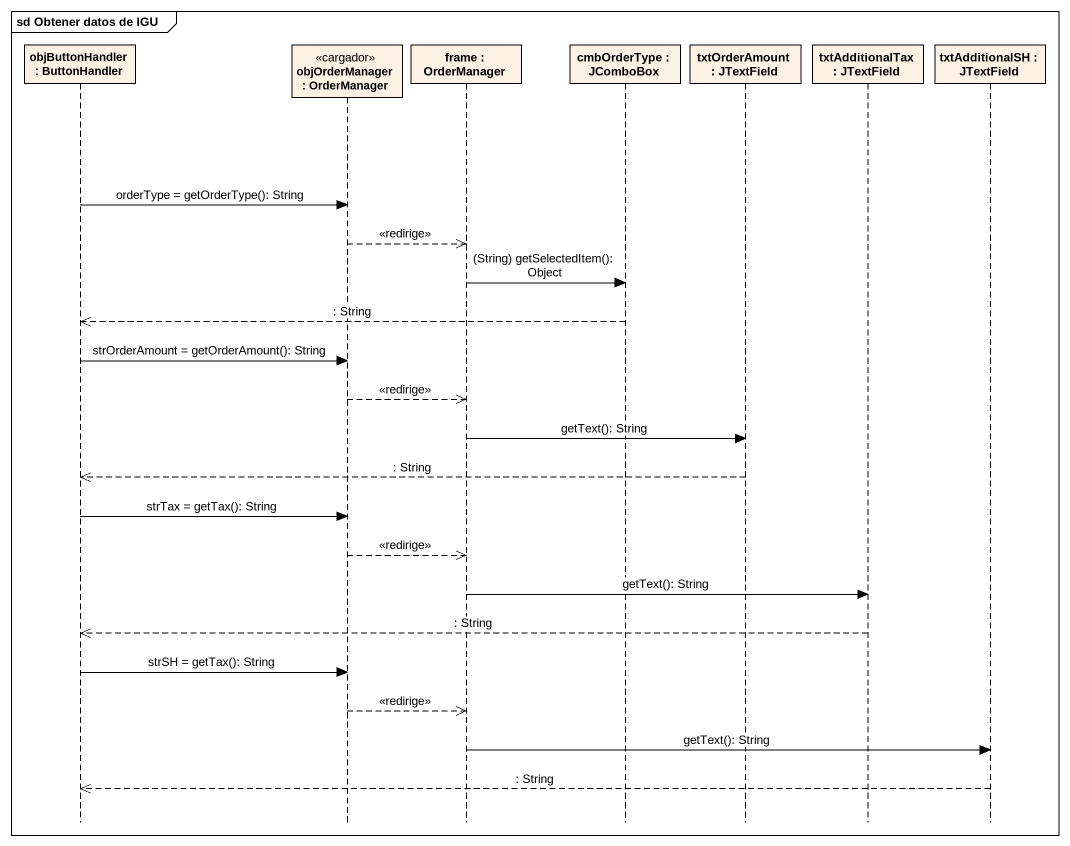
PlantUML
@startuml
mainframe sd Obtener datos de IGU
hide footbox
participant "objButtonHandler : ButtonHandler" as objButtonHandler
participant "objOrderManager : OrderManager" as objOrderManager <<cargador>>
participant "frame : OrderManager" as frame_
participant "cmbOrderType : JComboBox" as cmbOrderType
participant "txtOrderAmount : JTextField" as txtOrderAmount
participant "txtAdditionalTax : JTextField" as txtAdditionalTax
participant "txtAdditionalSH : JTextField" as txtAdditionalSH

objButtonHandler -> objOrderManager : orderType = getOrderType(): String
objOrderManager -->> frame_ : <<redirige>>
frame_ -> cmbOrderType : (String) getSelectedItem(): Object
cmbOrderType -->> objButtonHandler : : String
objButtonHandler -> objOrderManager : strOrderAmount = getOrderAmount(): String
objOrderManager -->> frame_ : <<redirige>>
frame_ -> txtOrderAmount : getText(): String
txtOrderAmount -->> objButtonHandler : : String
objButtonHandler -> objOrderManager : strTax = getTax(): String
objOrderManager -->> frame_ : <<redirige>>
frame_ -> txtAdditionalTax : getText(): String
txtAdditionalTax -->> objButtonHandler : : String
objButtonHandler -> objOrderManager : strSH = getTax(): String
objOrderManager -->> frame_ : <<redirige>>
frame_ -> txtAdditionalSH : getText(): String
txtAdditionalSH -->> objButtonHandler : : String
@enduml
